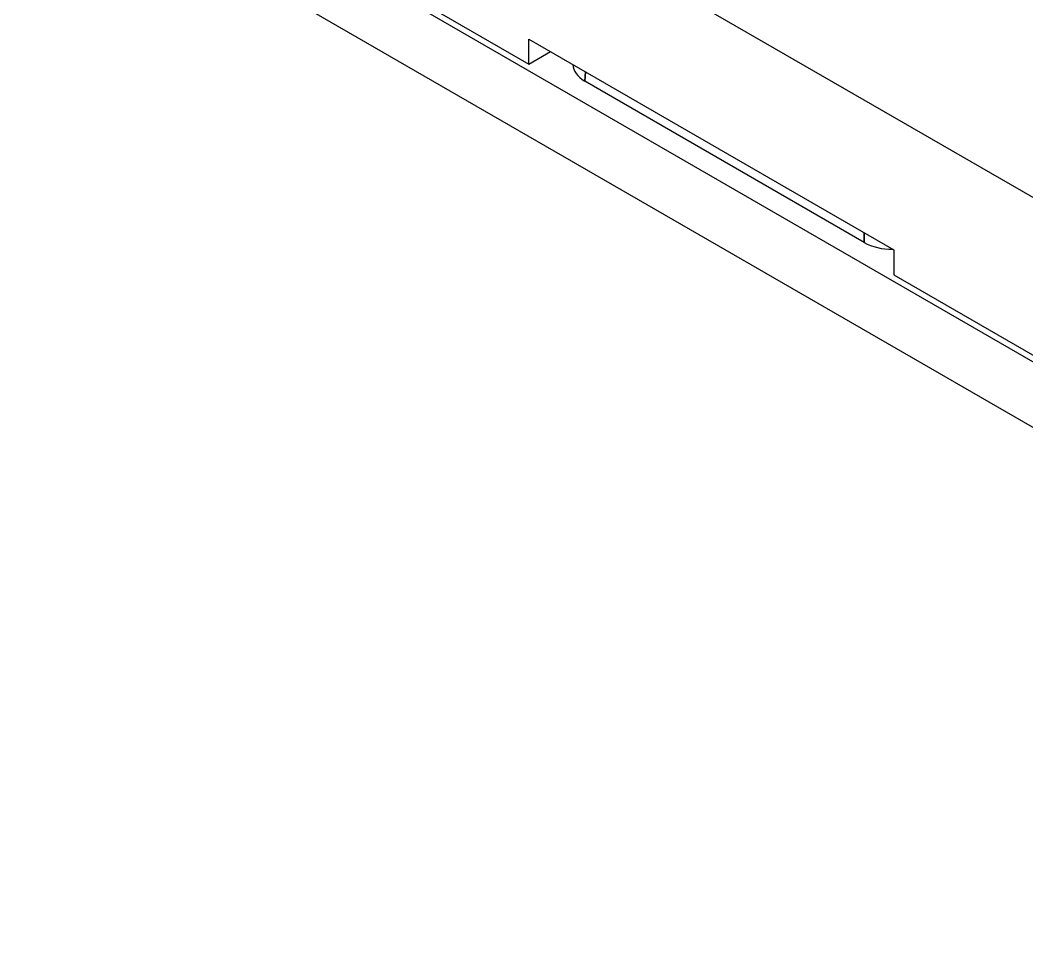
# Model space of a CAD drawing. Header units: millimetres. Extents: x 68 to 2000, y 100 to 2870.
# Drawn here: x 1392.8 to 1455.2, y 747.7 to 805.2 of the extents above; entities that cross this region are included whole.
import ezdxf

# ---------------------------------------------------------------- set-up
doc = ezdxf.new("R2010")
doc.units = ezdxf.units.MM
doc.header["$LTSCALE"] = 10
doc.layers.add('_Sichtbarkanten', color=7, linetype='Continuous', lineweight=25)
doc.layers.add('Sichtbar schmal (ISO)', color=7, linetype='Continuous', lineweight=35)

msp = doc.modelspace()

# ---------------------------------------------------------------- linework, layer by layer
at = {"layer": '_Sichtbarkanten'}
for p, q in [((1165.195, 961.934), (1518.749, 757.81)), ((1361.235, 838.545), (1511.501, 751.789)), ((1511.501, 747.706), (1361.235, 834.462)), ((1395.712, 819.047), (1424.35, 802.513)), ((1424.35, 802.513), (1424.35, 804.065)), ((1424.35, 804.065), (1446.977, 791.001)), ((1424.35, 802.513), (1425.694, 803.289)), ((1445.143, 791.451), (1427.817, 801.455)), ((1446.977, 791.001), (1446.977, 789.449)), ((1446.977, 789.449), (1473.848, 773.936))]:
    msp.add_line(p, q, dxfattribs=at)
for centre, major_axis, ratio, start_param, end_param in [((1429.588, 802.475), (-2.503, 0), 0.576647, 6.275518, 7.067974), ((1446.91, 792.474), (-2.5, 0), 0.578054, 0.786007, 1.578464)]:
    msp.add_ellipse(centre, major_axis=major_axis, ratio=ratio, start_param=start_param, end_param=end_param, dxfattribs=at)
at = {"layer": 'Sichtbar schmal (ISO)'}
for p, q in [((1427.817, 801.455), (1427.853, 802.042)), ((1445.143, 791.451), (1445.143, 792.06))]:
    msp.add_line(p, q, dxfattribs=at)

doc.saveas('drawing.dxf')
